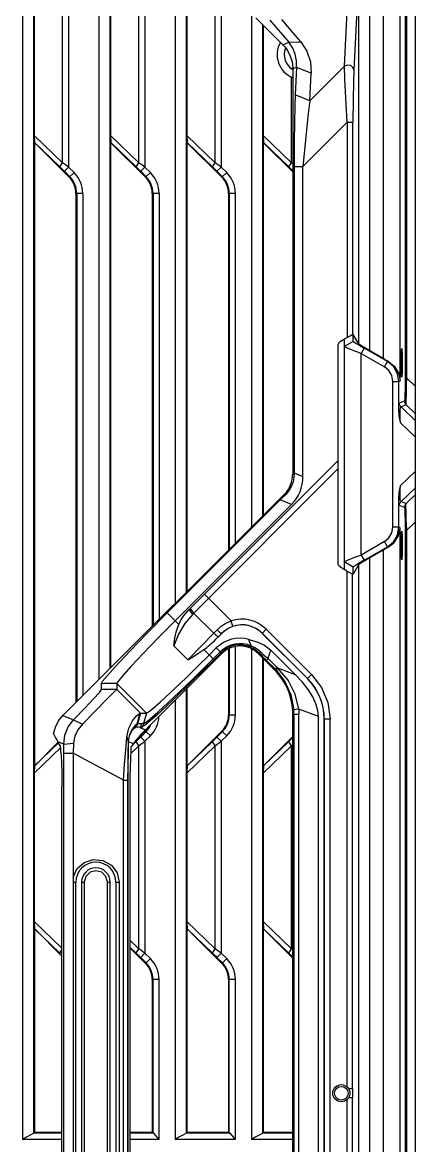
# Model space of a CAD drawing. Header units: millimetres. Extents: x -3132 to 28633, y 682 to 5849.
# Drawn here: x -560 to -491.2, y 2240.9 to 2437.7 of the extents above; entities that cross this region are included whole.
import ezdxf

# ---------------------------------------------------------------- set-up
doc = ezdxf.new("R2010")
doc.units = ezdxf.units.MM

msp = doc.modelspace()

# ---------------------------------------------------------------- linework, layer by layer
at = {"linetype": 'Continuous'}
for p, q in [((-491.17, 1987.058), (-491.17, 2487.058)), ((-560.03, 2465.558), (-560.03, 2241.972)), ((-558.037, 2243.038), (-558.037, 2465.558)), ((-546.66, 2465.17), (-546.66, 2322.539)), ((-544.667, 2324.532), (-544.667, 2463.995)), ((-492.984, 2459.292), (-492.984, 2375.37)), ((-492.692, 2375.37), (-492.692, 2459.33)), ((-533.29, 2452.677), (-533.29, 2335.909)), ((-531.297, 2337.902), (-531.297, 2450.684)), ((-553.015, 2413.153), (-553.015, 2448.75)), ((-551.946, 2449.523), (-551.946, 2412.38)), ((-539.645, 2413.153), (-539.645, 2448.75)), ((-538.576, 2449.523), (-538.576, 2412.38)), ((-496.863, 2449.282), (-496.863, 2378.884)), ((-493.865, 2374.962), (-493.865, 2449.282)), ((-499.191, 2380.228), (-499.191, 2446.954)), ((-526.275, 2413.153), (-526.275, 2445.663)), ((-503.637, 2430.076), (-502.834, 2445.501)), ((-501.19, 2444.856), (-501.993, 2429.431)), ((-501.19, 2444.856), (-501.19, 2381.46)), ((-557.976, 2443.959), (-557.976, 2417.944)), ((-544.606, 2443.959), (-544.606, 2417.944)), ((-531.236, 2443.959), (-531.236, 2417.944)), ((-525.206, 2444.594), (-525.206, 2412.38)), ((-519.92, 2441.428), (-519.92, 2349.279)), ((-514.428, 2433.815), (-519.16, 2438.548)), ((-517.927, 2351.272), (-517.927, 2437.314)), ((-517.866, 2437.254), (-517.866, 2417.944)), ((-516.671, 2438.14), (-513.35, 2434.26)), ((-511.251, 2434.356), (-514.572, 2438.236)), ((-514.427, 2433.814), (-513.35, 2434.26)), ((-513.35, 2434.26), (-511.251, 2434.356)), ((-511.995, 2429.854), (-512.67, 2429.574)), ((-512.67, 2429.574), (-512.67, 2358.598)), ((-511.995, 2429.854), (-512.247, 2425.022)), ((-509.441, 2428.852), (-511.995, 2429.854)), ((-503.637, 2430.076), (-509.693, 2424.02)), ((-512.905, 2413.153), (-512.905, 2428.178)), ((-509.693, 2424.02), (-509.441, 2428.852)), ((-509.693, 2424.02), (-512.247, 2425.022)), ((-503.136, 2420.259), (-510.891, 2412.504)), ((-503.136, 2420.259), (-502.137, 2420.259)), ((-503.136, 2420.259), (-503.136, 2382.538)), ((-502.137, 2383.077), (-502.137, 2420.259)), ((-557.976, 2417.944), (-557.907, 2416.675)), ((-553.015, 2413.153), (-557.976, 2417.944)), ((-544.606, 2417.944), (-544.537, 2416.675)), ((-539.645, 2413.153), (-544.606, 2417.944)), ((-531.236, 2417.944), (-531.167, 2416.675)), ((-526.275, 2413.153), (-531.236, 2417.944)), ((-517.866, 2417.944), (-517.797, 2416.675)), ((-512.905, 2413.153), (-517.866, 2417.944)), ((-557.902, 2416.679), (-553.478, 2412.408)), ((-557.892, 2307.466), (-557.892, 2416.654)), ((-557.892, 2416.654), (-551.836, 2410.59)), ((-544.532, 2416.679), (-540.108, 2412.408)), ((-544.522, 2324.677), (-544.522, 2416.654)), ((-544.522, 2416.654), (-538.466, 2410.59)), ((-531.162, 2416.679), (-526.738, 2412.408)), ((-531.152, 2338.047), (-531.152, 2416.654)), ((-531.152, 2416.654), (-525.096, 2410.59)), ((-517.792, 2416.679), (-513.368, 2412.408)), ((-517.782, 2351.417), (-517.782, 2416.654)), ((-517.782, 2416.654), (-512.67, 2411.535)), ((-553.478, 2412.408), (-553.015, 2413.153)), ((-551.946, 2412.38), (-552.691, 2411.635)), ((-552.691, 2411.635), (-551.741, 2410.684)), ((-550.996, 2411.429), (-551.946, 2412.38)), ((-551.836, 2410.589), (-550.996, 2411.429)), ((-540.108, 2412.408), (-539.645, 2413.153)), ((-538.576, 2412.38), (-539.321, 2411.635)), ((-539.321, 2411.635), (-538.371, 2410.684)), ((-537.626, 2411.429), (-538.576, 2412.38)), ((-538.466, 2410.589), (-537.626, 2411.429)), ((-526.738, 2412.408), (-526.275, 2413.153)), ((-525.206, 2412.38), (-525.951, 2411.635)), ((-525.951, 2411.635), (-525.001, 2410.684)), ((-524.256, 2411.429), (-525.206, 2412.38)), ((-525.096, 2410.589), (-524.256, 2411.429)), ((-513.368, 2412.408), (-512.905, 2413.153)), ((-512.67, 2412.985), (-512.905, 2413.153)), ((-512.443, 2412.504), (-510.891, 2412.504)), ((-512.443, 2412.504), (-512.443, 2358.794)), ((-510.891, 2358.151), (-510.891, 2412.504)), ((-549.477, 2407.761), (-550.665, 2407.761)), ((-550.665, 2407.761), (-550.665, 2318.534)), ((-550.53, 2407.761), (-550.53, 2318.669)), ((-549.477, 2407.761), (-549.477, 2319.722)), ((-536.107, 2407.761), (-537.295, 2407.761)), ((-537.295, 2407.761), (-537.295, 2331.904)), ((-537.16, 2407.761), (-537.16, 2332.039)), ((-536.107, 2407.761), (-536.107, 2333.092)), ((-522.737, 2407.761), (-523.925, 2407.761)), ((-523.925, 2407.761), (-523.925, 2345.274)), ((-523.79, 2407.761), (-523.79, 2345.409)), ((-522.737, 2346.462), (-522.737, 2407.761)), ((-503.67, 2382.189), (-504.452, 2381.737)), ((-504.23, 2381.906), (-503.136, 2382.538)), ((-503.67, 2382.189), (-503.67, 2341.927)), ((-502.118, 2381.836), (-503.67, 2380.939)), ((-502.118, 2383.066), (-502.138, 2383.078)), ((-502.118, 2381.836), (-502.118, 2383.066)), ((-501.19, 2381.46), (-502.118, 2383.066)), ((-504.701, 2342.809), (-504.701, 2381.307)), ((-500.153, 2380.622), (-500.67, 2379.726)), ((-496.104, 2378.285), (-500.153, 2380.622)), ((-499.191, 2380.228), (-496.863, 2378.884)), ((-500.67, 2344.39), (-500.67, 2379.726)), ((-500.67, 2379.726), (-496.622, 2377.388)), ((-496.622, 2377.388), (-496.104, 2378.285)), ((-495.96, 2378.368), (-496.104, 2378.285)), ((-495.14, 2374.823), (-494.105, 2374.823)), ((-495.14, 2349.293), (-495.14, 2374.823)), ((-494.105, 2374.823), (-493.865, 2374.962)), ((-494.105, 2369.374), (-494.105, 2374.823)), ((-492.692, 2375.37), (-492.984, 2375.37)), ((-492.692, 2375.37), (-491.17, 2373.924)), ((-493.998, 2371.046), (-493.125, 2371.408)), ((-492.833, 2370.701), (-493.705, 2370.34)), ((-493.705, 2370.34), (-491.17, 2367.926)), ((-491.17, 2369.121), (-492.833, 2370.701)), ((-491.17, 2365.053), (-493.815, 2367.571)), ((-530.758, 2334.903), (-504.718, 2360.945)), ((-530.205, 2334.044), (-504.718, 2359.531)), ((-512.443, 2358.504), (-512.67, 2358.598)), ((-512.443, 2358.794), (-510.891, 2358.151)), ((-493.815, 2356.544), (-491.17, 2359.063)), ((-491.17, 2356.19), (-493.705, 2353.776)), ((-552.932, 2316.267), (-514.134, 2355.065)), ((-514.134, 2355.065), (-513.916, 2354.975)), ((-494.105, 2349.293), (-494.105, 2354.741)), ((-492.833, 2353.415), (-491.17, 2354.995)), ((-514.857, 2354.039), (-534.655, 2334.241)), ((-512.926, 2353.239), (-533.29, 2332.875)), ((-512.926, 2353.239), (-514.857, 2354.039)), ((-493.125, 2352.708), (-493.998, 2353.07)), ((-493.705, 2353.776), (-492.833, 2353.415)), ((-494.105, 2349.293), (-495.14, 2349.293)), ((-493.865, 2349.154), (-494.105, 2349.293)), ((-493.865, 2124.962), (-493.865, 2349.154)), ((-492.984, 2348.746), (-492.692, 2348.746)), ((-492.984, 2348.746), (-492.984, 2125.37)), ((-491.17, 2350.192), (-492.692, 2348.746)), ((-492.692, 2125.37), (-492.692, 2348.746)), ((-496.622, 2346.728), (-500.67, 2344.39)), ((-496.104, 2345.831), (-496.622, 2346.728)), ((-500.67, 2344.39), (-500.153, 2343.494)), ((-500.153, 2343.494), (-496.104, 2345.831)), ((-496.863, 2345.232), (-499.191, 2343.888)), ((-496.863, 2345.232), (-496.863, 2128.884)), ((-496.104, 2345.831), (-495.96, 2345.748)), ((-504.671, 2342.639), (-504.701, 2342.809)), ((-504.452, 2342.378), (-503.67, 2341.927)), ((-502.118, 2342.28), (-503.67, 2343.177)), ((-501.19, 2342.656), (-502.118, 2341.05)), ((-501.19, 2342.656), (-501.19, 2131.46)), ((-499.191, 2130.228), (-499.191, 2343.888)), ((-503.189, 2341.547), (-503.67, 2341.826)), ((-503.189, 2341.547), (-503.189, 2251.183)), ((-502.189, 2250.831), (-502.189, 2341.008)), ((-502.118, 2341.05), (-502.118, 2342.28)), ((-528.159, 2337.504), (-523.485, 2332.83)), ((-530.988, 2334.67), (-530.912, 2334.749)), ((-530.912, 2334.749), (-530.758, 2334.903)), ((-530.759, 2334.904), (-529.794, 2335.87)), ((-530.38, 2334.576), (-530.047, 2334.202)), ((-534.655, 2334.241), (-532.628, 2332.214)), ((-530.047, 2334.202), (-526.515, 2330.67)), ((-523.167, 2331.883), (-523.485, 2332.83)), ((-526.515, 2330.67), (-531.08, 2326.033)), ((-525.102, 2330.661), (-526.135, 2329.629)), ((-525.11, 2330.669), (-525.654, 2330.118)), ((-525.11, 2330.669), (-525.102, 2330.661)), ((-518.031, 2330.661), (-517.312, 2331.381)), ((-510.099, 2322.729), (-518.031, 2330.661)), ((-518.018, 2330.675), (-510.086, 2322.743)), ((-517.312, 2331.381), (-509.38, 2323.449)), ((-526.135, 2329.629), (-525.654, 2330.118)), ((-525.102, 2327.126), (-538.485, 2313.752)), ((-531.08, 2326.033), (-533.504, 2328.457)), ((-528.237, 2327.822), (-526.607, 2326.193)), ((-527.289, 2326.875), (-526.07, 2328.093)), ((-525.389, 2327.412), (-526.607, 2326.193)), ((-526.462, 2326.046), (-525.242, 2327.266)), ((-526.07, 2328.093), (-525.102, 2327.126)), ((-523.925, 2327.91), (-523.925, 2316.355)), ((-523.79, 2328), (-523.79, 2316.355)), ((-522.737, 2316.355), (-522.737, 2328.283)), ((-519.926, 2328.425), (-520.01, 2328.236)), ((-519.92, 2327.912), (-519.92, 2241.972)), ((-518.739, 2327.126), (-518.604, 2327.261)), ((-515.892, 2324.28), (-518.739, 2327.126)), ((-516.565, 2327.78), (-512.253, 2323.469)), ((-526.607, 2326.193), (-526.461, 2326.047)), ((-517.927, 2243.038), (-517.927, 2326.314)), ((-517.782, 2307.466), (-517.782, 2326.169)), ((-515.443, 2324.729), (-517.041, 2326.327)), ((-515.443, 2324.729), (-515.892, 2324.28)), ((-515.328, 2324.612), (-512.254, 2323.47)), ((-509.38, 2323.449), (-510.099, 2322.729)), ((-546.211, 2320.826), (-546.211, 2321.851)), ((-543.48, 2320.826), (-546.211, 2320.826)), ((-543.48, 2321.852), (-543.48, 2320.826)), ((-543.48, 2321.852), (-538.313, 2316.686)), ((-531.297, 2243.038), (-531.297, 2320.936)), ((-531.152, 2307.466), (-531.152, 2321.081)), ((-533.29, 2318.944), (-533.29, 2241.972)), ((-508.17, 2316.069), (-511.63, 2317.354)), ((-552.933, 2316.266), (-551.07, 2315.494)), ((-551.07, 2315.494), (-549.538, 2314.741)), ((-539.5, 2316.632), (-539.984, 2314.763)), ((-539.38, 2316.686), (-539.878, 2314.822)), ((-539.38, 2316.686), (-538.313, 2316.686)), ((-539.2, 2314.595), (-539.11, 2314.842)), ((-538.807, 2314.842), (-539.11, 2314.842)), ((-538.313, 2316.686), (-538.807, 2314.842)), ((-538.807, 2314.842), (-538.098, 2315.29)), ((-536.572, 2316.288), (-538.444, 2314.654)), ((-523.925, 2316.355), (-522.737, 2316.355)), ((-512.67, 2316.502), (-511.601, 2316.502)), ((-512.67, 2167.993), (-512.67, 2316.502)), ((-512.49, 2316.502), (-512.49, 2167.993)), ((-511.601, 2167.993), (-511.601, 2316.502)), ((-508.17, 2168.425), (-508.17, 2316.069)), ((-507.17, 2315.658), (-506.152, 2315.658)), ((-507.17, 2168.837), (-507.17, 2315.658)), ((-507.152, 2315.658), (-507.152, 2168.837)), ((-506.152, 2168.837), (-506.152, 2315.658)), ((-538.466, 2313.526), (-540.346, 2311.645)), ((-539.974, 2314.204), (-540.203, 2314.216)), ((-539.194, 2314.169), (-539.497, 2314.169)), ((-539.497, 2314.169), (-538.481, 2313.748)), ((-538.371, 2313.431), (-539.321, 2312.481)), ((-538.444, 2314.654), (-539.194, 2314.169)), ((-539.027, 2314.369), (-539.194, 2314.169)), ((-538.98, 2313.242), (-539.076, 2313.139)), ((-538.842, 2313.388), (-538.98, 2313.242)), ((-538.533, 2313.713), (-538.842, 2313.388)), ((-538.49, 2313.757), (-538.533, 2313.713)), ((-537.626, 2312.686), (-538.466, 2313.526)), ((-525.096, 2313.526), (-531.152, 2307.466)), ((-525.001, 2313.431), (-525.951, 2312.481)), ((-524.256, 2312.686), (-525.096, 2313.526)), ((-553.719, 2311.475), (-557.905, 2307.434)), ((-553.762, 2311.599), (-557.892, 2307.466)), ((-552.805, 2311.245), (-553.833, 2311.671)), ((-553.376, 2310.891), (-553.833, 2311.671)), ((-552.805, 2311.245), (-551.061, 2311.435)), ((-541.75, 2312.538), (-541.486, 2311.72)), ((-540.599, 2311.313), (-541.468, 2311.674)), ((-541.073, 2309.584), (-539.645, 2310.963)), ((-540.599, 2311.313), (-540.963, 2310.821)), ((-540.108, 2311.708), (-540.559, 2311.272)), ((-539.645, 2310.963), (-540.108, 2311.708)), ((-539.776, 2312.352), (-539.9, 2312.205)), ((-539.645, 2275.366), (-539.645, 2310.963)), ((-539.321, 2312.481), (-538.576, 2311.736)), ((-538.576, 2311.736), (-537.626, 2312.686)), ((-538.576, 2311.736), (-538.576, 2274.593)), ((-531.236, 2306.172), (-526.275, 2310.963)), ((-526.738, 2311.708), (-531.165, 2307.434)), ((-526.275, 2310.963), (-526.738, 2311.708)), ((-526.275, 2275.366), (-526.275, 2310.963)), ((-525.951, 2312.481), (-525.206, 2311.736)), ((-525.206, 2311.736), (-524.256, 2312.686)), ((-525.206, 2311.736), (-525.206, 2274.593)), ((-517.866, 2306.172), (-512.905, 2310.963)), ((-513.368, 2311.708), (-517.795, 2307.434)), ((-512.67, 2312.582), (-517.782, 2307.466)), ((-512.905, 2310.963), (-513.368, 2311.708)), ((-512.905, 2310.963), (-512.67, 2311.131)), ((-512.905, 2275.366), (-512.905, 2310.963)), ((-557.976, 2306.172), (-553.337, 2310.652)), ((-552.802, 2309.68), (-551.167, 2309.68)), ((-552.802, 2179.579), (-552.802, 2309.68)), ((-551.167, 2309.68), (-551.167, 2287.853)), ((-541.019, 2310.548), (-541.044, 2310.198)), ((-557.908, 2307.436), (-557.976, 2306.172)), ((-531.168, 2307.436), (-531.236, 2306.172)), ((-517.798, 2307.436), (-517.866, 2306.172)), ((-557.976, 2306.172), (-557.976, 2280.156)), ((-531.236, 2306.172), (-531.236, 2280.156)), ((-517.866, 2306.172), (-517.866, 2280.156)), ((-553.134, 2198.337), (-553.134, 2303.778)), ((-542.315, 2304.908), (-541.521, 2304.908)), ((-542.315, 2174.119), (-542.315, 2304.908)), ((-541.631, 2304.908), (-541.631, 2174.119)), ((-541.521, 2174.134), (-541.521, 2304.908)), ((-541.207, 2303.772), (-541.207, 2198.337)), ((-551.167, 2287.853), (-550.494, 2289.376)), ((-545.399, 2288.048), (-546.136, 2288.782)), ((-545.131, 2287.058), (-545.399, 2288.048)), ((-543.447, 2288.69), (-543.092, 2287.058)), ((-551.173, 2287.058), (-550.67, 2287.058)), ((-551.173, 2287.058), (-551.173, 2197.058)), ((-550.67, 2197.058), (-550.67, 2287.058)), ((-549.67, 2287.058), (-549.21, 2287.058)), ((-549.67, 2287.058), (-549.67, 2197.058)), ((-549.21, 2287.058), (-549.21, 2197.058)), ((-545.131, 2287.058), (-544.67, 2287.058)), ((-545.131, 2197.058), (-545.131, 2287.058)), ((-544.67, 2197.058), (-544.67, 2287.058)), ((-543.67, 2287.058), (-543.092, 2287.058)), ((-543.67, 2287.058), (-543.67, 2197.058)), ((-543.092, 2287.058), (-543.092, 2197.058)), ((-553.134, 2275.481), (-557.976, 2280.156)), ((-557.976, 2280.156), (-557.907, 2278.888)), ((-526.275, 2275.366), (-531.236, 2280.156)), ((-531.236, 2280.156), (-531.167, 2278.888)), ((-512.905, 2275.366), (-517.866, 2280.156)), ((-517.866, 2280.156), (-517.797, 2278.888)), ((-557.902, 2278.892), (-553.478, 2274.621)), ((-557.891, 2278.867), (-553.134, 2274.103)), ((-557.891, 2243.19), (-557.891, 2278.867)), ((-531.162, 2278.892), (-526.738, 2274.621)), ((-531.151, 2278.867), (-525.096, 2272.802)), ((-531.151, 2243.19), (-531.151, 2278.867)), ((-517.792, 2278.892), (-513.368, 2274.621)), ((-517.781, 2278.867), (-512.67, 2273.748)), ((-517.781, 2243.19), (-517.781, 2278.867)), ((-539.645, 2275.366), (-541.207, 2276.873)), ((-541.207, 2275.681), (-540.108, 2274.621)), ((-541.207, 2275.547), (-538.466, 2272.802)), ((-553.478, 2274.621), (-553.134, 2275.174)), ((-540.108, 2274.621), (-539.645, 2275.366)), ((-538.576, 2274.593), (-539.321, 2273.848)), ((-538.371, 2272.897), (-539.321, 2273.848)), ((-537.626, 2273.642), (-538.576, 2274.593)), ((-538.466, 2272.802), (-537.626, 2273.642)), ((-526.738, 2274.621), (-526.275, 2275.366)), ((-525.206, 2274.593), (-525.951, 2273.848)), ((-525.001, 2272.897), (-525.951, 2273.848)), ((-524.256, 2273.642), (-525.206, 2274.593)), ((-525.096, 2272.802), (-524.256, 2273.642)), ((-513.368, 2274.621), (-512.905, 2275.366)), ((-512.67, 2275.198), (-512.905, 2275.366)), ((-536.107, 2269.974), (-537.295, 2269.974)), ((-537.295, 2269.974), (-537.295, 2243.19)), ((-537.16, 2243.056), (-537.16, 2269.974)), ((-536.107, 2241.972), (-536.107, 2269.974)), ((-522.737, 2269.974), (-523.925, 2269.974)), ((-523.925, 2269.974), (-523.925, 2243.19)), ((-523.79, 2243.056), (-523.79, 2269.974)), ((-522.737, 2241.972), (-522.737, 2269.974)), ((-502.189, 2250.831), (-502.92, 2250.831)), ((-503.189, 2248.933), (-503.189, 2225.183)), ((-502.891, 2249.284), (-502.189, 2249.284)), ((-502.19, 2249.8), (-502.189, 2249.284)), ((-502.189, 2224.831), (-502.189, 2249.284)), ((-558.033, 2243.044), (-557.988, 2243.093)), ((-553.134, 2243.045), (-558.033, 2243.044)), ((-557.988, 2243.093), (-557.891, 2243.19)), ((-553.134, 2243.19), (-557.891, 2243.19)), ((-537.295, 2243.19), (-541.207, 2243.19)), ((-537.031, 2243.046), (-541.207, 2243.045)), ((-537.16, 2243.056), (-537.295, 2243.19)), ((-537.16, 2243.056), (-537.031, 2243.046)), ((-536.107, 2241.972), (-537.031, 2243.046)), ((-531.293, 2243.044), (-531.248, 2243.093)), ((-531.248, 2243.093), (-531.151, 2243.19)), ((-523.925, 2243.19), (-531.151, 2243.19)), ((-523.79, 2243.056), (-523.925, 2243.19)), ((-523.79, 2243.056), (-523.661, 2243.046)), ((-522.737, 2241.972), (-523.661, 2243.046)), ((-517.923, 2243.044), (-517.878, 2243.093)), ((-512.67, 2243.045), (-517.923, 2243.044)), ((-517.878, 2243.093), (-517.781, 2243.19)), ((-512.67, 2243.19), (-517.781, 2243.19)), ((-553.134, 2241.972), (-560.03, 2241.972)), ((-536.107, 2241.972), (-541.207, 2241.972)), ((-522.737, 2241.972), (-533.29, 2241.972)), ((-512.67, 2241.972), (-519.92, 2241.972))]:
    msp.add_line(p, q, dxfattribs=at)
for points in [[(-514.428, 2433.815), (-514.133, 2433.498), (-513.861, 2433.161), (-513.615, 2432.805)], [(-511.995, 2429.854), (-512.02, 2431.021), (-512.245, 2432.149), (-512.679, 2433.236), (-513.35, 2434.26)], [(-511.251, 2434.356), (-510.19, 2432.714), (-509.577, 2430.832), (-509.441, 2428.852)], [(-513.615, 2432.805), (-513.116, 2431.843), (-512.799, 2430.809), (-512.674, 2429.777)], [(-501.993, 2429.431), (-502.139, 2429.85), (-502.529, 2430.159), (-503.089, 2430.259), (-503.637, 2430.076)], [(-503.136, 2420.259), (-503.398, 2424.515), (-503.563, 2427.799), (-503.637, 2430.076)], [(-501.993, 2429.431), (-502.066, 2427.282), (-502.116, 2424.234), (-502.137, 2420.259)], [(-512.247, 2425.022), (-512.322, 2423.057), (-512.384, 2420.242), (-512.427, 2416.712), (-512.443, 2412.504)], [(-509.693, 2424.02), (-509.973, 2421.775), (-510.281, 2418.927), (-510.577, 2415.914), (-510.891, 2412.504)], [(-557.896, 2416.65), (-557.899, 2416.66), (-557.9, 2416.669), (-557.902, 2416.679)], [(-544.526, 2416.65), (-544.529, 2416.66), (-544.53, 2416.669), (-544.532, 2416.679)], [(-517.786, 2416.65), (-517.789, 2416.66), (-517.79, 2416.669), (-517.792, 2416.679)], [(-553.478, 2412.408), (-553.224, 2412.161), (-552.961, 2411.903), (-552.691, 2411.635)], [(-551.946, 2412.38), (-552.309, 2412.645), (-552.665, 2412.903), (-553.015, 2413.153)], [(-540.108, 2412.408), (-539.854, 2412.161), (-539.591, 2411.903), (-539.321, 2411.635)], [(-538.576, 2412.38), (-538.939, 2412.645), (-539.295, 2412.903), (-539.645, 2413.153)], [(-526.738, 2412.408), (-526.484, 2412.161), (-526.221, 2411.903), (-525.951, 2411.635)], [(-525.206, 2412.38), (-525.569, 2412.645), (-525.925, 2412.903), (-526.275, 2413.153)], [(-513.368, 2412.408), (-513.114, 2412.161), (-512.851, 2411.903), (-512.67, 2411.723)], [(-503.136, 2382.538), (-502.639, 2382.821), (-502.283, 2383.012), (-502.138, 2383.078)], [(-502.118, 2381.836), (-501.987, 2381.731), (-501.583, 2381.473), (-500.952, 2381.09), (-500.153, 2380.622)], [(-503.67, 2380.939), (-503.604, 2380.905), (-503.401, 2380.806), (-503.059, 2380.655), (-502.59, 2380.464), (-502.014, 2380.243), (-501.363, 2379.997), (-500.67, 2379.726)], [(-494.105, 2374.823), (-494.34, 2376.172), (-495.052, 2377.405), (-496.104, 2378.285)], [(-495.96, 2378.368), (-494.897, 2377.514), (-494.163, 2376.346), (-493.865, 2374.962)], [(-495.14, 2374.823), (-495.318, 2375.833), (-495.835, 2376.729), (-496.622, 2377.388)], [(-492.984, 2375.37), (-492.995, 2373.65), (-493.025, 2372.409), (-493.069, 2371.672), (-493.125, 2371.408)], [(-492.833, 2370.701), (-492.838, 2370.88), (-492.82, 2371.219), (-492.793, 2371.711), (-492.772, 2372.371), (-492.76, 2373.211), (-492.738, 2374.208), (-492.692, 2375.37)], [(-493.705, 2370.34), (-493.863, 2370.546), (-493.963, 2370.786), (-493.998, 2371.046)], [(-493.815, 2367.571), (-493.87, 2368.285), (-493.872, 2368.924), (-493.877, 2369.464), (-493.861, 2369.868), (-493.824, 2370.144), (-493.793, 2370.326), (-493.706, 2370.341)], [(-493.125, 2371.408), (-493.092, 2371.15), (-492.992, 2370.909), (-492.833, 2370.701)], [(-494.105, 2369.374), (-494.07, 2368.784), (-493.968, 2368.18), (-493.815, 2367.571)], [(-512.443, 2358.504), (-512.612, 2357.212), (-513.113, 2356.009), (-513.916, 2354.975)], [(-493.815, 2356.544), (-493.968, 2355.936), (-494.07, 2355.331), (-494.105, 2354.741)], [(-493.705, 2353.776), (-493.772, 2353.754), (-493.805, 2353.84), (-493.833, 2354.03), (-493.865, 2354.305), (-493.878, 2354.663), (-493.873, 2355.122), (-493.873, 2355.63), (-493.862, 2356.124), (-493.815, 2356.544)], [(-493.998, 2353.07), (-493.964, 2353.327), (-493.865, 2353.568), (-493.705, 2353.776)], [(-492.833, 2353.415), (-492.991, 2353.209), (-493.091, 2352.968), (-493.125, 2352.708)], [(-493.125, 2352.708), (-493.063, 2352.377), (-493.018, 2351.523), (-492.993, 2350.293), (-492.984, 2348.746)], [(-492.692, 2348.746), (-492.782, 2350.67), (-492.834, 2352.096), (-492.851, 2353.01), (-492.833, 2353.415)], [(-496.622, 2346.728), (-495.835, 2347.387), (-495.318, 2348.282), (-495.14, 2349.293)], [(-496.104, 2345.831), (-495.053, 2346.709), (-494.341, 2347.943), (-494.105, 2349.293)], [(-495.96, 2345.748), (-494.896, 2346.604), (-494.163, 2347.771), (-493.865, 2349.154)], [(-500.67, 2344.39), (-501.362, 2344.119), (-502.013, 2343.873), (-502.587, 2343.653), (-503.057, 2343.462), (-503.399, 2343.31), (-503.604, 2343.211), (-503.67, 2343.177)], [(-495.96, 2345.748), (-496.28, 2345.566), (-496.57, 2345.401), (-496.863, 2345.232)], [(-504.452, 2342.378), (-504.584, 2342.489), (-504.671, 2342.639)], [(-500.153, 2343.494), (-501.174, 2342.893), (-501.882, 2342.454), (-502.118, 2342.28)], [(-502.19, 2341.008), (-502.34, 2341.076), (-502.691, 2341.265), (-503.189, 2341.547)], [(-532.628, 2332.214), (-532.204, 2333.059), (-531.656, 2333.883), (-530.988, 2334.67)], [(-530.207, 2334.043), (-530.532, 2334.408), (-530.738, 2334.724), (-530.759, 2334.904)], [(-530.6, 2335.064), (-530.582, 2334.892), (-530.38, 2334.576)], [(-543.733, 2324.859), (-541.216, 2327.54), (-538.1, 2330.76), (-534.655, 2334.241)], [(-533.29, 2332.875), (-536.195, 2329.938), (-538.843, 2327.195), (-541.03, 2324.859)], [(-530.205, 2334.044), (-531.613, 2332.378), (-532.722, 2330.499), (-533.504, 2328.457)], [(-525.937, 2331.256), (-525.2, 2331.899), (-524.379, 2332.427), (-523.485, 2332.83)], [(-533.504, 2328.456), (-533.322, 2329.815), (-533.017, 2331.102), (-532.628, 2332.214)], [(-525.937, 2331.256), (-526.129, 2331.059), (-526.323, 2330.865), (-526.515, 2330.67)], [(-526.515, 2330.67), (-526.147, 2330.347), (-525.828, 2330.143), (-525.654, 2330.118)], [(-525.937, 2331.256), (-525.574, 2330.928), (-525.268, 2330.711), (-525.11, 2330.669)], [(-523.167, 2331.883), (-523.879, 2331.579), (-524.531, 2331.172), (-525.11, 2330.669)], [(-520.385, 2329.608), (-518.928, 2329.166), (-517.628, 2328.583), (-516.565, 2327.78)], [(-519.926, 2328.425), (-520.089, 2328.82), (-520.243, 2329.213), (-520.385, 2329.608)], [(-533.256, 2321.049), (-531.364, 2322.863), (-529.358, 2324.822), (-527.289, 2326.875)], [(-531.08, 2326.033), (-530.094, 2326.622), (-529.141, 2327.216), (-528.237, 2327.822)], [(-520.01, 2328.236), (-519.523, 2327.982), (-519.05, 2327.658), (-518.604, 2327.261)], [(-518.326, 2327.401), (-518.833, 2327.829), (-519.371, 2328.168), (-519.926, 2328.425)], [(-518.326, 2327.401), (-518.456, 2327.313), (-518.55, 2327.265), (-518.604, 2327.261)], [(-517.25, 2325.915), (-517.717, 2326.376), (-518.168, 2326.824), (-518.604, 2327.261)], [(-518.325, 2327.401), (-517.932, 2327.033), (-517.507, 2326.66), (-517.058, 2326.285)], [(-516.564, 2327.78), (-516.714, 2327.282), (-516.873, 2326.798), (-517.041, 2326.327)], [(-546.211, 2321.851), (-545.986, 2322.265), (-545.146, 2323.286), (-543.733, 2324.859)], [(-541.03, 2324.859), (-542.329, 2323.409), (-543.16, 2322.406), (-543.483, 2321.901)], [(-538.098, 2315.29), (-536.306, 2316.844), (-533.608, 2319.355), (-530.266, 2322.577), (-526.607, 2326.193)], [(-526.462, 2326.046), (-530.288, 2322.262), (-533.765, 2318.906), (-536.572, 2316.288)], [(-517.038, 2326.323), (-517.189, 2326.099), (-517.246, 2325.982), (-517.25, 2325.915)], [(-517.25, 2325.915), (-515.719, 2324.384), (-515.685, 2324.35), (-515.652, 2324.315)], [(-515.328, 2324.612), (-515.366, 2324.651), (-515.405, 2324.69), (-515.443, 2324.729)], [(-515.328, 2324.612), (-515.495, 2324.455), (-515.605, 2324.354), (-515.652, 2324.315)], [(-515.652, 2324.315), (-514.064, 2322.242), (-513.004, 2319.858), (-512.516, 2317.254)], [(-511.63, 2317.354), (-512.249, 2319.98), (-513.494, 2322.438), (-515.328, 2324.612)], [(-508.17, 2316.069), (-508.278, 2317.136), (-508.613, 2318.298), (-509.178, 2319.52), (-509.974, 2320.797), (-510.998, 2322.114), (-512.253, 2323.469)], [(-509.38, 2323.449), (-507.629, 2321.168), (-506.528, 2318.51), (-506.152, 2315.658)], [(-551.07, 2315.494), (-549.113, 2317.519), (-547.56, 2319.179), (-546.562, 2320.317), (-546.211, 2320.826)], [(-543.48, 2320.826), (-544.007, 2320.324), (-545.283, 2319.038), (-547.188, 2317.112), (-549.539, 2314.741)], [(-546.211, 2321.851), (-546.182, 2321.873), (-546.132, 2321.887), (-546.055, 2321.897), (-545.842, 2321.904), (-545.615, 2321.904), (-545.311, 2321.904), (-544.614, 2321.902)], [(-544.614, 2321.902), (-544.258, 2321.902), (-543.483, 2321.9)], [(-543.483, 2321.9), (-543.492, 2321.884), (-543.491, 2321.868), (-543.48, 2321.852)], [(-543.48, 2320.826), (-542.153, 2319.479), (-540.782, 2318.095), (-539.38, 2316.686)], [(-538.315, 2316.688), (-537.614, 2317.118), (-535.857, 2318.634), (-533.256, 2321.049)], [(-511.63, 2317.354), (-512.09, 2317.313), (-512.395, 2317.278), (-512.516, 2317.254)], [(-512.49, 2316.502), (-512.493, 2316.752), (-512.502, 2317.003), (-512.516, 2317.254)], [(-511.63, 2317.354), (-511.613, 2317.07), (-511.604, 2316.786), (-511.601, 2316.502)], [(-554.602, 2313.045), (-554.271, 2314.226), (-553.707, 2315.315), (-552.932, 2316.267)], [(-552.805, 2311.245), (-552.605, 2312.797), (-552.014, 2314.246), (-551.07, 2315.494)], [(-541.75, 2312.538), (-541.395, 2314.068), (-540.739, 2315.328), (-540.033, 2316.193), (-539.5, 2316.632)], [(-539.878, 2314.822), (-539.954, 2314.604), (-540.064, 2314.4), (-540.203, 2314.216)], [(-539.984, 2314.763), (-539.939, 2314.795), (-539.903, 2314.815), (-539.878, 2314.822)], [(-539.878, 2314.822), (-539.628, 2314.833), (-539.372, 2314.84), (-539.11, 2314.842)], [(-539.5, 2316.632), (-539.448, 2316.662), (-539.408, 2316.68), (-539.38, 2316.686)], [(-538.807, 2314.842), (-538.896, 2314.596), (-539.027, 2314.369)], [(-549.539, 2314.741), (-550.322, 2313.743), (-550.839, 2312.613), (-551.061, 2311.434)], [(-539.984, 2314.763), (-540.348, 2314.457), (-540.83, 2313.839), (-541.273, 2312.926), (-541.485, 2311.764)], [(-541.468, 2311.673), (-541.291, 2312.699), (-540.94, 2313.453), (-540.564, 2313.943), (-540.287, 2314.178)], [(-539.984, 2314.764), (-540.056, 2314.554), (-540.157, 2314.357), (-540.287, 2314.178)], [(-540.203, 2314.216), (-540.223, 2314.212), (-540.251, 2314.2), (-540.287, 2314.178)], [(-539.497, 2314.169), (-539.739, 2314.188), (-539.974, 2314.204)], [(-539.225, 2312.978), (-539.275, 2312.922), (-539.326, 2312.866), (-539.563, 2312.602)], [(-539.497, 2314.169), (-539.33, 2314.369), (-539.2, 2314.595)], [(-539.076, 2313.139), (-539.125, 2313.086), (-539.225, 2312.978)], [(-552.802, 2309.68), (-552.802, 2310.203), (-552.803, 2310.724), (-552.805, 2311.245)], [(-551.061, 2311.434), (-551.095, 2310.848), (-551.131, 2310.263), (-551.167, 2309.68)], [(-542.315, 2304.908), (-542.132, 2307.66), (-541.944, 2310.216), (-541.75, 2312.538)], [(-541.486, 2311.721), (-541.539, 2309.693), (-541.589, 2307.403), (-541.631, 2304.908)], [(-541.521, 2304.908), (-541.516, 2307.346), (-541.498, 2309.607), (-541.468, 2311.674)], [(-541.486, 2311.721), (-541.478, 2311.692), (-541.472, 2311.663), (-541.469, 2311.633)], [(-540.364, 2311.623), (-540.441, 2311.522), (-540.521, 2311.418), (-540.599, 2311.313)], [(-539.9, 2312.205), (-539.966, 2312.125), (-540.032, 2312.044), (-540.094, 2311.967), (-540.156, 2311.888), (-540.221, 2311.806), (-540.364, 2311.623)], [(-539.321, 2312.481), (-539.591, 2312.213), (-539.854, 2311.955), (-540.108, 2311.708)], [(-539.563, 2312.602), (-539.614, 2312.542), (-539.665, 2312.482), (-539.776, 2312.352)], [(-539.645, 2310.963), (-539.295, 2311.213), (-538.939, 2311.471), (-538.576, 2311.736)], [(-525.951, 2312.481), (-526.221, 2312.213), (-526.484, 2311.955), (-526.738, 2311.708)], [(-526.275, 2310.963), (-525.925, 2311.213), (-525.569, 2311.471), (-525.206, 2311.736)], [(-512.67, 2312.393), (-512.851, 2312.213), (-513.114, 2311.955), (-513.368, 2311.708)], [(-553.284, 2309.863), (-553.205, 2308.172), (-553.152, 2306.096), (-553.134, 2303.778)], [(-542.311, 2304.904), (-545.245, 2306.478), (-548.211, 2308.077), (-551.167, 2309.68)], [(-541.044, 2310.198), (-541.118, 2308.646), (-541.167, 2307.12), (-541.196, 2305.535), (-541.207, 2303.772)], [(-540.967, 2310.815), (-540.993, 2310.754), (-541.019, 2310.548)], [(-540.967, 2310.815), (-540.966, 2310.812), (-540.964, 2310.817), (-540.963, 2310.821)], [(-557.891, 2307.466), (-557.896, 2307.457), (-557.902, 2307.446), (-557.908, 2307.436)], [(-531.151, 2307.466), (-531.156, 2307.457), (-531.162, 2307.446), (-531.168, 2307.436)], [(-517.781, 2307.466), (-517.786, 2307.457), (-517.792, 2307.446), (-517.798, 2307.436)], [(-550.494, 2289.376), (-549.242, 2290.503), (-547.629, 2291.033), (-545.935, 2290.87), (-544.455, 2290.042), (-543.447, 2288.69)], [(-551.167, 2287.853), (-551.17, 2287.594), (-551.17, 2287.329), (-551.173, 2287.058)], [(-548.194, 2288.788), (-548.941, 2288.051), (-549.21, 2287.058)], [(-546.136, 2288.782), (-547.163, 2289.058), (-548.194, 2288.788)], [(-557.896, 2278.863), (-557.899, 2278.873), (-557.9, 2278.882), (-557.902, 2278.892)], [(-531.156, 2278.863), (-531.159, 2278.873), (-531.16, 2278.882), (-531.162, 2278.892)], [(-517.786, 2278.863), (-517.789, 2278.873), (-517.79, 2278.882), (-517.792, 2278.892)], [(-540.108, 2274.621), (-539.854, 2274.374), (-539.591, 2274.116), (-539.321, 2273.848)], [(-538.576, 2274.593), (-538.939, 2274.858), (-539.295, 2275.116), (-539.645, 2275.366)], [(-526.738, 2274.621), (-526.484, 2274.374), (-526.221, 2274.116), (-525.951, 2273.848)], [(-525.206, 2274.593), (-525.569, 2274.858), (-525.925, 2275.116), (-526.275, 2275.366)], [(-513.368, 2274.621), (-513.114, 2274.374), (-512.851, 2274.116), (-512.67, 2273.936)], [(-502.189, 2250.831), (-502.19, 2250.316), (-502.19, 2249.8)], [(-558.033, 2243.037), (-558.685, 2242.684), (-559.35, 2242.33), (-560.03, 2241.972)], [(-531.293, 2243.037), (-531.945, 2242.684), (-532.61, 2242.33), (-533.29, 2241.972)], [(-523.661, 2243.046), (-526.225, 2243.045), (-528.769, 2243.045), (-531.293, 2243.044)], [(-517.923, 2243.037), (-518.575, 2242.684), (-519.24, 2242.33), (-519.92, 2241.972)]]:
    msp.add_lwpolyline(points, dxfattribs=at)
for radius in [1.5, 1.2]:
    msp.add_circle((-504.17, 2250.058), radius, dxfattribs=at)
for centre, radius, start, end in [((-511.17, 2432.058), 4.25, 149.51287, 249.11868), ((-511.17, 2432.058), 3, 156.97729, 239.98252), ((-554.665, 2407.761), 5.188, 0, 45), ((-541.295, 2407.761), 5.188, 0, 45), ((-527.925, 2407.761), 5.188, 0, 45), ((-554.665, 2407.761), 4, 0, 45.00069), ((-554.665, 2407.761), 4.134, 0, 45), ((-541.295, 2407.761), 4, 0, 45.00069), ((-541.295, 2407.761), 4.134, 0, 45), ((-527.925, 2407.761), 4, 0, 45.00069), ((-527.925, 2407.761), 4.134, 0, 45), ((-521.567, 2327.126), 6.018, 45, 108.58911), ((-521.567, 2327.126), 5, 45, 135), ((-521.567, 2327.126), 5.019, 45, 108.58911), ((-521.92, 2323.944), 5.868, 74.83407, 135), ((-521.92, 2323.944), 4.905, 66.00873, 135), ((-521.92, 2323.944), 4.698, 66.00873, 135), ((-521.92, 2323.944), 4.5, 45, 135), ((-523.67, 2316.502), 11, 0, 45), ((-517.17, 2315.658), 10, 0, 45), ((-517.17, 2315.658), 10.019, 0, 45), ((-541.295, 2316.355), 5.188, 315, 357.05298), ((-527.925, 2316.355), 4, 314.99932, 0), ((-527.925, 2316.355), 4.134, 315, 0), ((-527.925, 2316.355), 5.188, 315, 360), ((-541.295, 2316.355), 4, 314.99932, 331.36457), ((-541.295, 2316.355), 4.134, 315, 336.03751), ((-547.17, 2287.058), 3.5, 0, 180), ((-547.17, 2287.058), 2.5, 0, 180), ((-541.295, 2269.974), 5.188, 0.00001, 44.99999), ((-527.925, 2269.974), 5.188, 0.00001, 44.99999), ((-541.295, 2269.974), 4, 0, 45.00069), ((-541.295, 2269.974), 4.134, 0.00001, 44.99999), ((-527.925, 2269.974), 4, 0, 45.00069), ((-527.925, 2269.974), 4.134, 0.00001, 44.99999)]:
    msp.add_arc(centre, radius, start, end, dxfattribs=at)
for centre, major_axis, ratio, start_param, end_param in [((-518.674, 2429.571), (-5.547, -2.298), 0.9992864, 2.7491459, 2.7829096), ((-504.203, 2381.306), (-0.249, 0.431), 0.9993912, 0.0005274, 1.0471977), ((-499.191, 2380.309), (2, -1.156), 0.030233, -3.0892115, -1.5533217), ((-496.863, 2379.005), (3, -1.734), 0.030233, -1.5533217, -1.24753), ((-517.674, 2358.601), (4.623, -1.915), 0.9992864, -0.3924468, 0.3924468), ((-525.287, 2361.237), (13.878, -5.748), 0.6657346, -0.2690692, 0.2690692), ((-511.941, 2355.709), (-0.143, 10.881), 0.0442689, 1.2827086, 1.3103986), ((-512.32, 2355.866), (7.795, 7.593), 0.0442689, 1.7337194, 1.8588841), ((-499.191, 2343.807), (2, 1.156), 0.030233, 1.5533217, 3.0892115), ((-526.732, 2330.447), (-3.212, -3.263), 0.2184196, 0.8774468, 1.5350257), ((-552.472, 2313.591), (-4.463, 8.087), 0.2309016, 1.5110559, 1.6817733), ((-553.38, 2302.411), (-0.005, 8.488), 0.0246777, -0.4991952, -0.042156)]:
    msp.add_ellipse(centre, major_axis=major_axis, ratio=ratio, start_param=start_param, end_param=end_param, dxfattribs=at)
for centre in [(-493.585, 2378.058), (-493.585, 2346.058)]:
    msp.add_ellipse(centre, major_axis=(0, 2.5), ratio=0.0349208, dxfattribs=at)

doc.saveas('drawing.dxf')
